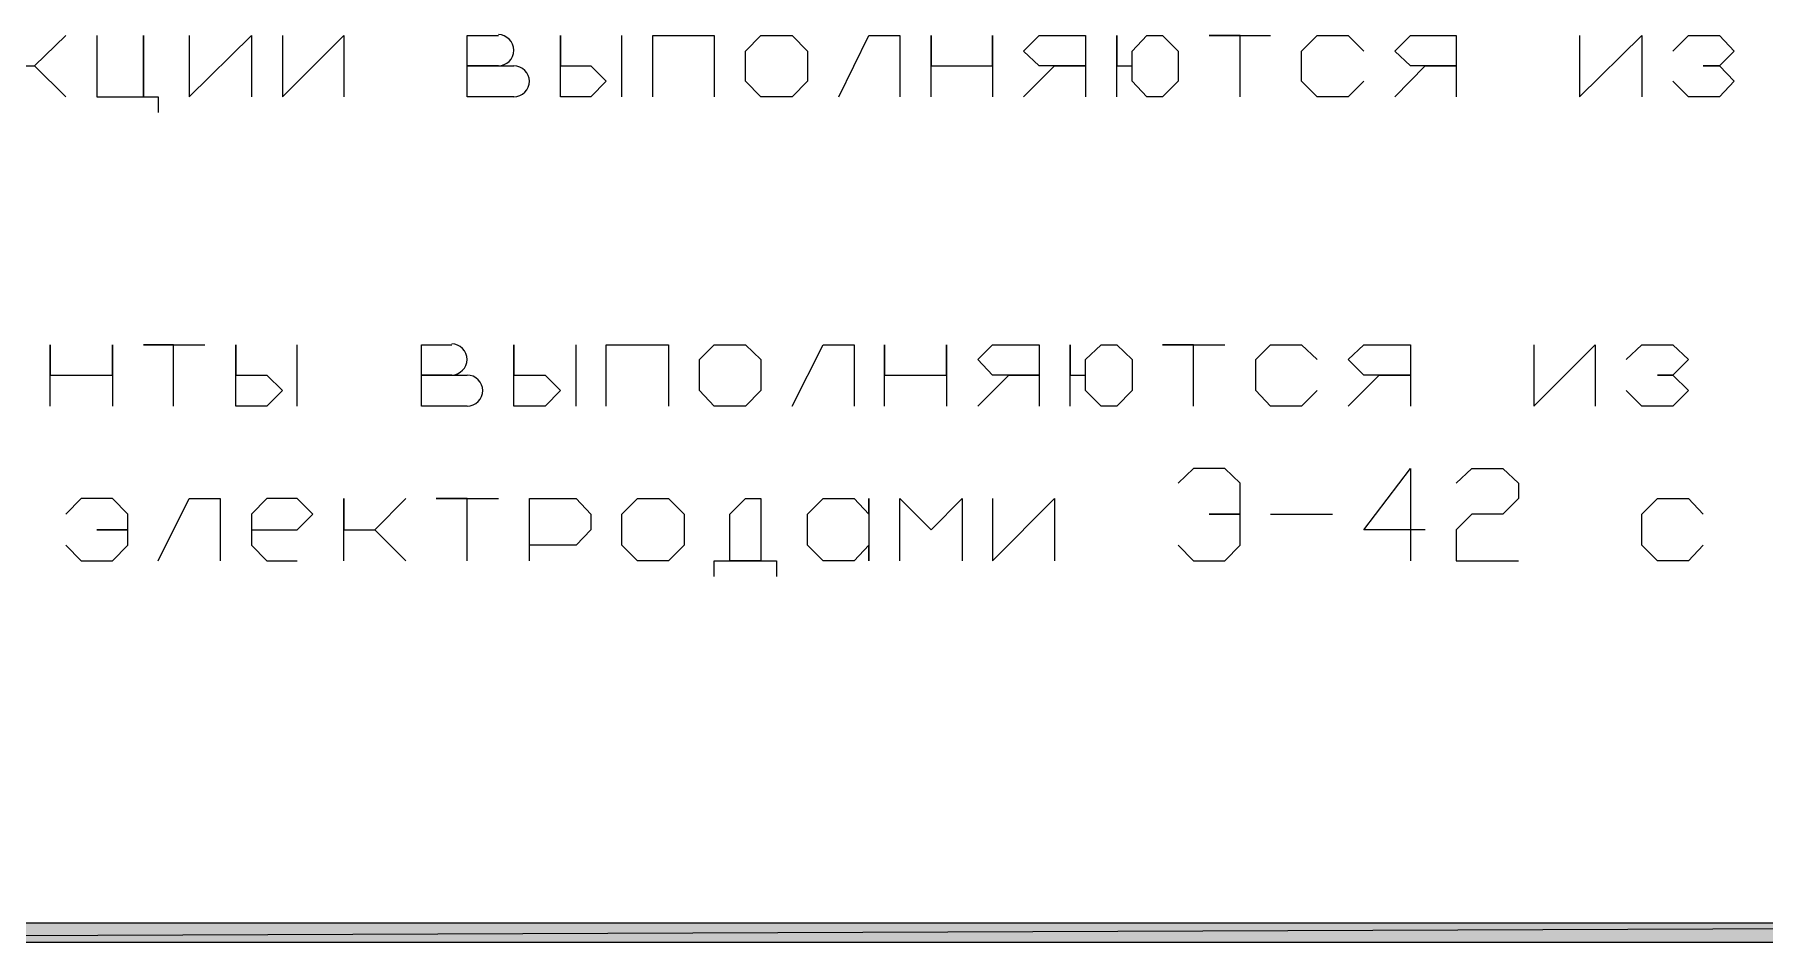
# Model space of a CAD drawing. Header units: millimetres. Extents: x -258556 to -95372, y 16759 to 83874.
# Drawn here: x -128268.4 to -128203.3, y 41470.9 to 41505.1 of the extents above; entities that cross this region are included whole.
import ezdxf

# ---------------------------------------------------------------- set-up
doc = ezdxf.new("R2010")
doc.units = ezdxf.units.MM
doc.header["$LTSCALE"] = 0.5

msp = doc.modelspace()

# ---------------------------------------------------------------- hatches: boundary and pattern name
at = {"true_color": 0x000007}
h = msp.add_hatch(color=7, dxfattribs=at)
h.paths.add_polyline_path([(-128336.362, 41471.666), (-128336.362, 41470.943), (-128150.875, 41471.666)])
h.paths.add_polyline_path([(-128336.362, 41470.943), (-128150.875, 41471.666), (-128150.875, 41470.943)])

# ---------------------------------------------------------------- linework, layer by layer
at = {"color": 7, "linetype": 'Continuous', "lineweight": 18, "true_color": 0x000007}
for points in [[(-128269.519, 41502.747), (-128269.519, 41505.053), (-128269.519, 41503.917), (-128268.383, 41503.917), (-128267.213, 41505.053), (-128268.383, 41503.917), (-128267.213, 41502.747)], [(-128266.042, 41505.053), (-128266.042, 41502.747), (-128264.287, 41502.747), (-128264.287, 41505.053), (-128264.287, 41502.747), (-128263.736, 41502.747), (-128263.736, 41502.162)], [(-128262.566, 41505.053), (-128262.566, 41502.747), (-128260.226, 41505.053), (-128260.226, 41502.747)], [(-128259.055, 41505.053), (-128259.055, 41502.747), (-128256.749, 41505.053), (-128256.749, 41502.747)], [(-128252.103, 41502.747), (-128252.103, 41505.053), (-128250.932, 41505.053)], [(-128246.286, 41502.747), (-128246.286, 41505.053), (-128246.286, 41505.053)], [(-128245.115, 41502.747), (-128245.115, 41505.053), (-128242.809, 41505.053), (-128242.809, 41502.747)], [(-128238.128, 41502.747), (-128236.992, 41505.053), (-128235.822, 41505.053), (-128235.822, 41502.747)], [(-128234.652, 41502.747), (-128234.652, 41505.053), (-128234.652, 41503.917), (-128232.346, 41503.917), (-128232.346, 41505.053), (-128232.346, 41502.747)], [(-128231.175, 41502.747), (-128230.005, 41503.917), (-128230.59, 41503.917), (-128231.175, 41504.468), (-128230.59, 41505.053), (-128228.835, 41505.053), (-128228.835, 41503.917), (-128230.005, 41503.917), (-128228.835, 41503.917), (-128228.835, 41502.747)], [(-128227.665, 41502.747), (-128227.665, 41505.053), (-128227.665, 41503.917), (-128227.08, 41503.917), (-128227.08, 41504.468), (-128226.529, 41505.053), (-128225.944, 41505.053), (-128225.359, 41504.468), (-128225.359, 41503.332), (-128225.944, 41502.747), (-128226.529, 41502.747), (-128227.08, 41503.332), (-128227.08, 41503.917)], [(-128223.018, 41502.747), (-128223.018, 41505.053), (-128224.188, 41505.053), (-128221.882, 41505.053)], [(-128218.371, 41503.332), (-128218.957, 41502.747), (-128220.127, 41502.747), (-128220.712, 41503.332), (-128220.712, 41504.468), (-128220.127, 41505.053), (-128218.957, 41505.053), (-128218.371, 41504.468)], [(-128217.201, 41502.747), (-128216.065, 41503.917), (-128216.616, 41503.917), (-128217.201, 41504.468), (-128216.616, 41505.053), (-128214.895, 41505.053), (-128214.895, 41503.917), (-128216.065, 41503.917), (-128214.895, 41503.917), (-128214.895, 41502.747)], [(-128210.248, 41505.053), (-128210.248, 41502.747), (-128207.908, 41505.053), (-128207.908, 41502.747)], [(-128206.738, 41504.468), (-128206.152, 41505.053), (-128204.982, 41505.053), (-128204.431, 41504.468), (-128204.982, 41503.917), (-128205.602, 41503.917), (-128204.982, 41503.917), (-128204.431, 41503.332), (-128204.982, 41502.747), (-128206.152, 41502.747), (-128206.738, 41503.332)], [(-128250.932, 41503.917), (-128252.103, 41503.917), (-128250.347, 41503.917)], [(-128250.347, 41502.747), (-128252.103, 41502.747), (-128252.103, 41502.747)], [(-128267.798, 41491.113), (-128267.798, 41493.419), (-128267.798, 41492.284), (-128265.457, 41492.284), (-128265.457, 41493.419), (-128265.457, 41491.113)], [(-128263.151, 41491.113), (-128263.151, 41493.419), (-128264.287, 41493.419), (-128261.981, 41493.419)], [(-128258.505, 41491.113), (-128258.505, 41493.419), (-128258.505, 41493.419)], [(-128253.824, 41491.113), (-128253.824, 41493.419), (-128252.688, 41493.419)], [(-128248.007, 41491.113), (-128248.007, 41493.419), (-128248.007, 41493.419)], [(-128246.871, 41491.113), (-128246.871, 41493.419), (-128244.53, 41493.419), (-128244.53, 41491.113)], [(-128239.884, 41491.113), (-128238.713, 41493.419), (-128237.543, 41493.419), (-128237.543, 41491.113)], [(-128236.407, 41491.113), (-128236.407, 41493.419), (-128236.407, 41492.284), (-128234.067, 41492.284), (-128234.067, 41493.419), (-128234.067, 41491.113)], [(-128232.896, 41491.113), (-128231.726, 41492.284), (-128232.346, 41492.284), (-128232.896, 41492.869), (-128232.346, 41493.419), (-128230.59, 41493.419), (-128230.59, 41492.284), (-128231.726, 41492.284), (-128230.59, 41492.284), (-128230.59, 41491.113)], [(-128229.42, 41491.113), (-128229.42, 41493.419), (-128229.42, 41492.284), (-128228.835, 41492.284), (-128228.835, 41492.869), (-128228.25, 41493.419), (-128227.665, 41493.419), (-128227.08, 41492.869), (-128227.08, 41491.698), (-128227.665, 41491.113), (-128228.25, 41491.113), (-128228.835, 41491.698), (-128228.835, 41492.284)], [(-128224.773, 41491.113), (-128224.773, 41493.419), (-128225.944, 41493.419), (-128223.603, 41493.419)], [(-128220.127, 41491.698), (-128220.712, 41491.113), (-128221.882, 41491.113), (-128222.433, 41491.698), (-128222.433, 41492.869), (-128221.882, 41493.419), (-128220.712, 41493.419), (-128220.127, 41492.869)], [(-128218.957, 41491.113), (-128217.786, 41492.284), (-128218.371, 41492.284), (-128218.957, 41492.869), (-128218.371, 41493.419), (-128216.616, 41493.419), (-128216.616, 41492.284), (-128217.786, 41492.284), (-128216.616, 41492.284), (-128216.616, 41491.113)], [(-128211.969, 41493.419), (-128211.969, 41491.113), (-128209.663, 41493.419), (-128209.663, 41491.113)], [(-128208.493, 41492.869), (-128207.908, 41493.419), (-128206.738, 41493.419), (-128206.152, 41492.869), (-128206.738, 41492.284), (-128207.323, 41492.284), (-128206.738, 41492.284), (-128206.152, 41491.698), (-128206.738, 41491.113), (-128207.908, 41491.113), (-128208.493, 41491.698)], [(-128252.688, 41492.284), (-128253.824, 41492.284), (-128252.103, 41492.284)], [(-128252.103, 41491.113), (-128253.824, 41491.113), (-128253.824, 41491.113)], [(-128225.359, 41485.882), (-128224.773, 41485.296), (-128223.603, 41485.296), (-128223.018, 41485.882), (-128223.018, 41487.052), (-128224.188, 41487.052), (-128223.018, 41487.052), (-128223.018, 41488.222), (-128223.603, 41488.773), (-128224.773, 41488.773), (-128225.359, 41488.222)], [(-128216.065, 41486.467), (-128218.371, 41486.467), (-128216.616, 41488.773), (-128216.616, 41485.296)], [(-128214.895, 41488.222), (-128214.31, 41488.773), (-128213.14, 41488.773), (-128212.554, 41488.222), (-128212.554, 41487.637), (-128213.14, 41487.052), (-128214.31, 41487.052), (-128214.895, 41486.467), (-128214.895, 41485.296), (-128212.554, 41485.296)], [(-128267.213, 41485.882), (-128266.628, 41485.296), (-128265.457, 41485.296), (-128264.872, 41485.882), (-128264.872, 41486.467), (-128266.042, 41486.467), (-128264.872, 41486.467), (-128264.872, 41487.052), (-128265.457, 41487.637), (-128266.628, 41487.637), (-128267.213, 41487.052)], [(-128263.736, 41485.296), (-128262.566, 41487.637), (-128261.396, 41487.637), (-128261.396, 41485.296)], [(-128260.226, 41486.467), (-128258.505, 41486.467), (-128257.919, 41487.052), (-128258.505, 41487.637), (-128259.64, 41487.637), (-128260.226, 41487.052), (-128260.226, 41485.882), (-128259.64, 41485.296), (-128258.505, 41485.296)], [(-128256.749, 41485.296), (-128256.749, 41487.637), (-128256.749, 41486.467), (-128255.579, 41486.467), (-128254.409, 41487.637), (-128255.579, 41486.467), (-128254.409, 41485.296)], [(-128252.103, 41485.296), (-128252.103, 41487.637), (-128253.273, 41487.637), (-128250.932, 41487.637)], [(-128249.762, 41485.296), (-128249.762, 41487.637), (-128248.007, 41487.637), (-128247.456, 41487.052), (-128247.456, 41486.467), (-128248.007, 41485.882), (-128249.762, 41485.882)], [(-128242.809, 41484.711), (-128242.809, 41485.296), (-128242.224, 41485.296), (-128242.224, 41487.052), (-128241.639, 41487.637), (-128241.054, 41487.637), (-128241.054, 41485.296), (-128242.224, 41485.296), (-128240.469, 41485.296), (-128240.469, 41484.711)], [(-128235.822, 41485.296), (-128235.822, 41487.637), (-128234.652, 41486.467), (-128233.482, 41487.637), (-128233.482, 41485.296)], [(-128232.346, 41487.637), (-128232.346, 41485.296), (-128230.005, 41487.637), (-128230.005, 41485.296)], [(-128205.602, 41485.882), (-128206.152, 41485.296), (-128207.323, 41485.296), (-128207.908, 41485.882), (-128207.908, 41487.052), (-128207.323, 41487.637), (-128206.152, 41487.637), (-128205.602, 41487.052)], [(-128221.882, 41487.052), (-128219.542, 41487.052), (-128219.542, 41487.052)]]:
    msp.add_lwpolyline(points, dxfattribs=at)
for points in [[(-128248.592, 41502.747), (-128248.592, 41505.053), (-128248.592, 41503.917), (-128247.456, 41503.917), (-128246.871, 41503.332), (-128247.456, 41502.747)], [(-128241.639, 41503.332), (-128241.639, 41504.468), (-128241.054, 41505.053), (-128239.884, 41505.053), (-128239.298, 41504.468), (-128239.298, 41503.332), (-128239.884, 41502.747), (-128241.054, 41502.747)], [(-128260.811, 41491.113), (-128260.811, 41493.419), (-128260.811, 41492.284), (-128259.64, 41492.284), (-128259.055, 41491.698), (-128259.64, 41491.113)], [(-128250.347, 41491.113), (-128250.347, 41493.419), (-128250.347, 41492.284), (-128249.177, 41492.284), (-128248.592, 41491.698), (-128249.177, 41491.113)], [(-128243.36, 41491.698), (-128243.36, 41492.869), (-128242.809, 41493.419), (-128241.639, 41493.419), (-128241.054, 41492.869), (-128241.054, 41491.698), (-128241.639, 41491.113), (-128242.809, 41491.113)], [(-128246.286, 41485.882), (-128246.286, 41487.052), (-128245.701, 41487.637), (-128244.53, 41487.637), (-128243.945, 41487.052), (-128243.945, 41485.882), (-128244.53, 41485.296), (-128245.701, 41485.296)], [(-128239.298, 41485.882), (-128239.298, 41487.052), (-128238.713, 41487.637), (-128237.543, 41487.637), (-128236.992, 41487.052), (-128236.992, 41487.637), (-128236.992, 41485.296), (-128236.992, 41485.882), (-128237.543, 41485.296), (-128238.713, 41485.296)]]:
    msp.add_lwpolyline(points, close=True, dxfattribs=at)
at = {"color": 7, "linetype": 'Continuous', "lineweight": -2, "true_color": 0x000007}
for points in [[(-128336.362, 41471.666), (-128336.362, 41470.943), (-128150.875, 41471.666)], [(-128336.362, 41470.943), (-128150.875, 41471.666), (-128150.875, 41470.943)]]:
    msp.add_lwpolyline(points, close=True, dxfattribs=at)
at = {"color": 7, "linetype": 'Continuous', "lineweight": 18, "true_color": 0x000007}
for points in [[(-128250.932, 41503.917), (-128250.623, 41503.917), (-128250.347, 41504.158), (-128250.347, 41504.503), (-128250.347, 41504.503), (-128250.347, 41504.812), (-128250.623, 41505.088), (-128250.932, 41505.088)], [(-128250.347, 41502.747), (-128250.037, 41502.747), (-128249.762, 41503.022), (-128249.762, 41503.332), (-128249.762, 41503.332), (-128249.762, 41503.642), (-128250.037, 41503.917), (-128250.347, 41503.917)], [(-128252.688, 41492.284), (-128252.378, 41492.284), (-128252.103, 41492.559), (-128252.103, 41492.869), (-128252.103, 41492.869), (-128252.103, 41493.178), (-128252.378, 41493.454), (-128252.688, 41493.454)], [(-128252.103, 41491.113), (-128251.793, 41491.113), (-128251.517, 41491.389), (-128251.517, 41491.698), (-128251.517, 41491.698), (-128251.517, 41492.008), (-128251.793, 41492.284), (-128252.103, 41492.284)]]:
    msp.add_open_spline(points, degree=3, knots=[0, 0, 0, 0, 0.125, 0.125, 0.125, 0.125001, 1, 1, 1, 1], dxfattribs=at)

doc.saveas('drawing.dxf')
